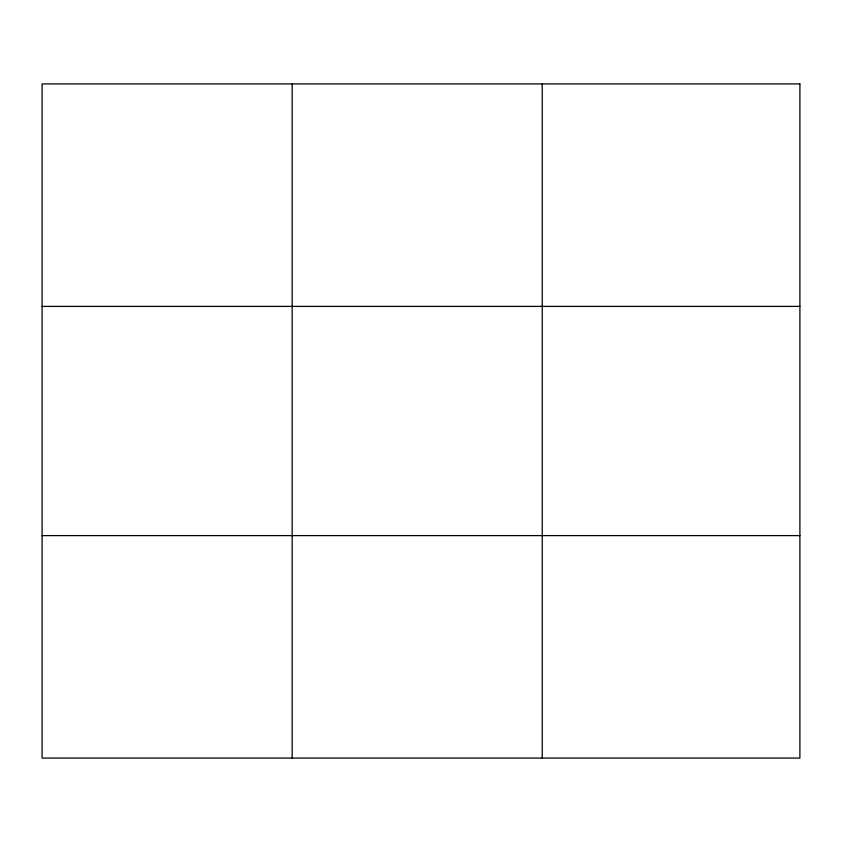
<?xml version="1.0" encoding="UTF-8"?>
<svg xmlns="http://www.w3.org/2000/svg" width="842" height="842" viewBox="0 0 842 842"><rect width="100%" height="100%" fill="white"/><g stroke="black" fill="none" stroke-linecap="round" stroke-linejoin="round"><path stroke-width="1.26" d="M292.174 758.074L292.174 83.926M542.248 758.074L542.248 83.926M42.1 306.393L799.9 306.393M42.1 535.607L799.9 535.607M799.9 83.926L799.9 758.074L42.1 758.074L42.1 83.926L799.9 83.926"/></g></svg>
